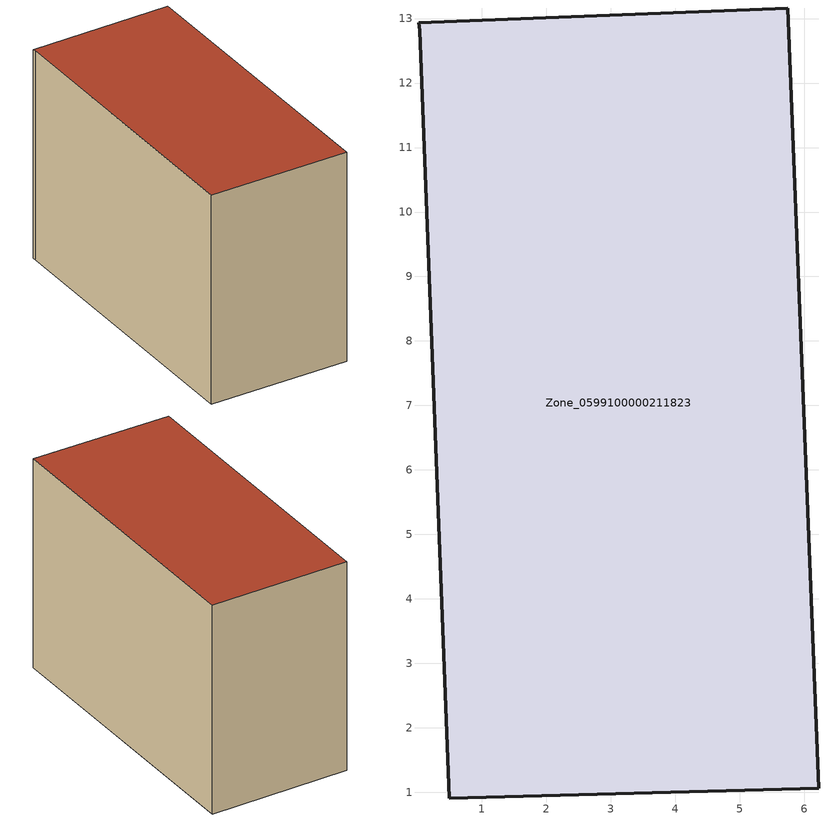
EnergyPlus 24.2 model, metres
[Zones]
Zone_0599100000211823
 floor ground (C_G): 0.49,0.91 0.04,12.82 0.02,12.94 5.74,13.16 6.22,1.06 z0
 wall outside (C_F): 0.04,12.82 0.49,0.91 6.22,1.06 5.74,13.16 0.02,12.94 0.04,12.82 z0:8.78
 roof outside (C_R): 6.22,1.06 5.74,13.16 0.02,12.94 0.04,12.82 0.49,0.91 z8.78
[BUILDING]
Pand.0599100000211823: North Axis=0; Terrain=City; Loads Convergence Tolerance Value=0.04; Temperature Convergence Tolerance Value=0.4; Solar Distribution=FullExterior; Maximum Number of Warmup Days=25; Minimum Number of Warmup Days=1
[Site:Location]
Rotterdam.The.Hague.AP_ZH_NLD Design_Conditions: Latitude=51.96; Longitude=4.45; Time Zone=1; Elevation=-4.5
[SITE:GROUNDTEMPERATURE:BUILDINGSURFACE]
18, 18, 18, 18, 18, 18, 18, 18, 18, 18, 18, 18
[MATERIAL] Thermal Absorptance=0.9; Solar Absorptance=0.7; Visible Absorptance=0.7
Name | Roughness | Thickness | Conductivity | Density | Specific Heat
G.TC.1946-1964 | MediumSmooth | 0.15 | 1 | 540 | 1210
F.TC.1946-1964 | Rough | 0.3 | 0.857143 | 1920 | 840
R.TC.1946-1964 | MediumRough | 0.2 | 0.235294 | 1500 | 1000
[CONSTRUCTION]
C_G: G.TC.1946-1964
C_F: F.TC.1946-1964
C_R: R.TC.1946-1964
[ZONE]
Zone_0599100000211823: Type=1; Multiplier=1; Ceiling Height=Autocalculate; Volume=Autocalculate; Floor Area=autocalculate; Part of Total Floor Area=Yes
[ZONEINFILTRATION:DESIGNFLOWRATE]
Infil_Zone_0599100000211823: Zone or ZoneList or Space or SpaceList=Zone_0599100000211823; Schedule=AlwaysOn; Design Flow Rate Calculation Method=Flow/Area; Flow Rate per Floor Area=0.003; Constant Term Coefficient=1; Temperature Term Coefficient=0; Velocity Term Coefficient=0; Velocity Squared Term Coefficient=0
[HVACTEMPLATE:ZONE:IDEALLOADSAIRSYSTEM]
Zone_0599100000211823: Maximum Heating Supply Air Temperature=50; Minimum Cooling Supply Air Temperature=13; Maximum Heating Supply Air Humidity Ratio=0.0156; Minimum Cooling Supply Air Humidity Ratio=0.0077; Heating Limit=NoLimit; Cooling Limit=NoLimit; Dehumidification Control Type=ConstantSensibleHeatRatio; Cooling Sensible Heat Ratio=0.7; Dehumidification Setpoint=60; Humidification Control Type=None; Humidification Setpoint=30; Outdoor Air Method=None; Outdoor Air Flow Rate per Person=0.00944; Outdoor Air Flow Rate per Zone Floor Area=0; Outdoor Air Flow Rate per Zone=0; Demand Controlled Ventilation Type=None; Outdoor Air Economizer Type=NoEconomizer; Heat Recovery Type=None; Sensible Heat Recovery Effectiveness=0.7; Latent Heat Recovery Effectiveness=0.65
[ZONECONTROL:THERMOSTAT]
ThermostatControl_Zone_0599100000211823: Zone or ZoneList=Zone_0599100000211823; Control Type Schedule=DualSetpointControlType; Control 1=Thermostat_Zone_0599100000211823; Temperature Difference Between Cutout And Setpoint=0
[THERMOSTATSETPOINT:DUALSETPOINT]
Thermostat_Zone_0599100000211823: Heating Setpoint Temperature Schedule=HeatingSetpoint_Zone_0599100000211823; Cooling Setpoint Temperature Schedule=CoolingSetpoint_Zone_0599100000211823
[SCHEDULE:COMPACT]
HeatingSetpoint_Zone_0599100000211823: Through: 12/31, For: AllDays, Until: 24:00, 21
CoolingSetpoint_Zone_0599100000211823: Through: 12/31, For: AllDays, Until: 24:00, 24
DualSetpointControlType: Through: 12/31, For: AllDays, Until: 24:00, 4
AlwaysOn: Through: 12/31, For: AllDays, Until: 24:00, 1
